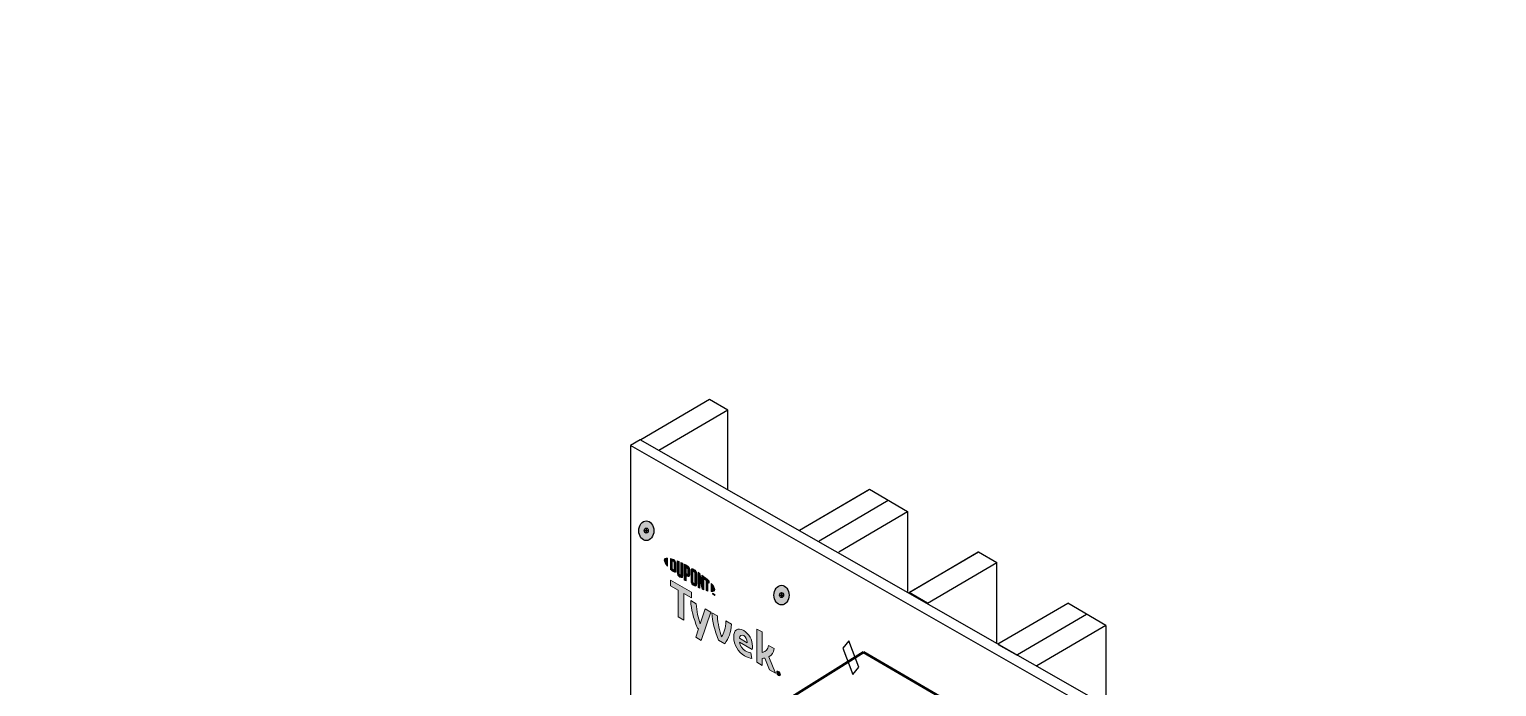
# Model space of a CAD drawing. Extents: x -1328 to 5679, y -4611 to 1603.
# Drawn here: x 91 to 805, y -2419 to -2100 of the extents above; entities that cross this region are included whole.
import ezdxf

# ---------------------------------------------------------------- set-up
doc = ezdxf.new("R2010")
doc.units = 0
doc.header["$MEASUREMENT"] = 0
doc.linetypes.add('AI-Linetype-31', pattern=[27.003948, 18.002632, -9.001316])
for name, color, linetype, lineweight in [('G-ANNO-TTLB', 7, 'Continuous', 0), ('TYVEK', 7, 'Continuous', 0), ('X-REF - TRACED', 7, 'Continuous', 0)]:
    doc.layers.add(name, color=color, linetype=linetype, lineweight=lineweight)

# ---------------------------------------------------------------- blocks, each defined once
blk = doc.blocks.new('Block_422')
at = {"layer": 'X-REF - TRACED', "true_color": 0x848484, "transparency": 33554687}
h = blk.add_hatch(color=252, dxfattribs=at)
h.dxf.hatch_style = 2
edge = h.paths.add_edge_path()
edge.add_spline(control_points=[(399.99, -2357.84), (399.99, -2358.56), (400.6, -2359.59), (401.67, -2360.79), (401.67, -2360.79), (401.67, -2356.85), (401.67, -2356.85), (400.6, -2356.81), (399.99, -2357.12), (399.99, -2357.84)], knot_values=[0, 0, 0, 0, 1, 1, 1, 2, 2, 2, 3, 3, 3, 3], degree=3, periodic=0)
h = blk.add_hatch(color=252, dxfattribs=at)
h.dxf.hatch_style = 2
edge = h.paths.add_edge_path()
edge.add_spline(control_points=[(404.87, -2362.27), (404.87, -2362.57), (404.71, -2362.58), (404.52, -2362.47), (404.38, -2362.39), (404.15, -2362.19), (403.96, -2362.03), (403.96, -2362.03), (403.96, -2358.26), (403.96, -2358.26), (404.15, -2358.31), (404.38, -2358.38), (404.52, -2358.47), (404.71, -2358.58), (404.87, -2358.77), (404.87, -2359.07), (404.87, -2359.07), (404.87, -2362.27), (404.87, -2362.27)], knot_values=[0, 0, 0, 0, 1, 1, 1, 2, 2, 2, 3, 3, 3, 4, 4, 4, 5, 5, 5, 6, 6, 6, 6], degree=3, periodic=0)
edge = h.paths.add_edge_path()
edge.add_spline(control_points=[(404.65, -2357.55), (404.35, -2357.38), (403.92, -2357.23), (403.14, -2357.06), (403.14, -2357.06), (403.14, -2362.28), (403.14, -2362.28), (403.83, -2362.92), (404.35, -2363.36), (404.65, -2363.53), (405.33, -2363.93), (405.72, -2363.67), (405.72, -2362.9), (405.72, -2362.9), (405.72, -2359.43), (405.72, -2359.43), (405.72, -2358.65), (405.33, -2357.95), (404.65, -2357.55)], knot_values=[0, 0, 0, 0, 1, 1, 1, 2, 2, 2, 3, 3, 3, 4, 4, 4, 5, 5, 5, 6, 6, 6, 6], degree=3, periodic=0)
h = blk.add_hatch(color=252, dxfattribs=at)
h.dxf.hatch_style = 2
edge = h.paths.add_edge_path()
edge.add_spline(control_points=[(408.11, -2364.76), (408.11, -2365.06), (408.02, -2365.2), (407.69, -2364.96), (407.37, -2364.73), (407.28, -2364.52), (407.28, -2364.16), (407.28, -2364.16), (407.28, -2358.48), (407.28, -2358.48), (407.07, -2358.38), (406.59, -2358.18), (406.38, -2358.1), (406.38, -2358.1), (406.38, -2363.85), (406.38, -2363.85), (406.38, -2364.76), (406.77, -2365.35), (407.69, -2366), (408.54, -2366.6), (409.05, -2366.41), (409.05, -2365.39), (409.05, -2365.39), (409.05, -2359.31), (409.05, -2359.31), (408.88, -2359.22), (408.3, -2358.94), (408.11, -2358.86), (408.11, -2358.86), (408.11, -2364.76), (408.11, -2364.76)], knot_values=[0, 0, 0, 0, 1, 1, 1, 2, 2, 2, 3, 3, 3, 4, 4, 4, 5, 5, 5, 6, 6, 6, 7, 7, 7, 8, 8, 8, 9, 9, 9, 10, 10, 10, 10], degree=3, periodic=0)
h = blk.add_hatch(color=252, dxfattribs=at)
h.dxf.hatch_style = 2
edge = h.paths.add_edge_path()
edge.add_spline(control_points=[(411.53, -2364.23), (411.53, -2364.56), (411.43, -2364.67), (411.05, -2364.45), (411.05, -2364.45), (410.72, -2364.26), (410.72, -2364.26), (410.72, -2364.26), (410.72, -2361.24), (410.72, -2361.24), (410.87, -2361.32), (410.95, -2361.36), (411.03, -2361.41), (411.45, -2361.65), (411.53, -2361.88), (411.53, -2362.21), (411.53, -2362.21), (411.53, -2364.23), (411.53, -2364.23)], knot_values=[0, 0, 0, 0, 1, 1, 1, 2, 2, 2, 3, 3, 3, 4, 4, 4, 5, 5, 5, 6, 6, 6, 6], degree=3, periodic=0)
edge = h.paths.add_edge_path()
edge.add_spline(control_points=[(411.09, -2360.37), (410.93, -2360.28), (410.33, -2359.96), (409.78, -2359.68), (409.78, -2359.68), (409.78, -2367.33), (409.78, -2367.33), (409.97, -2367.45), (410.46, -2367.76), (410.72, -2367.92), (410.72, -2367.92), (410.72, -2365.32), (410.72, -2365.32), (410.72, -2365.32), (411.09, -2365.54), (411.09, -2365.54), (412.07, -2366.1), (412.48, -2365.83), (412.48, -2364.86), (412.48, -2364.86), (412.48, -2362.6), (412.48, -2362.6), (412.48, -2361.65), (412.02, -2360.91), (411.09, -2360.37)], knot_values=[0, 0, 0, 0, 1, 1, 1, 2, 2, 2, 3, 3, 3, 4, 4, 4, 5, 5, 5, 6, 6, 6, 7, 7, 7, 8, 8, 8, 8], degree=3, periodic=0)
h = blk.add_hatch(color=252, dxfattribs=at)
h.dxf.hatch_style = 2
edge = h.paths.add_edge_path()
edge.add_spline(control_points=[(414.88, -2368.84), (414.88, -2369.14), (414.8, -2369.25), (414.46, -2369.07), (414.12, -2368.88), (414.03, -2368.66), (414.03, -2368.34), (414.03, -2368.34), (414.03, -2363.57), (414.03, -2363.57), (414.03, -2363.26), (414.12, -2363.14), (414.46, -2363.35), (414.8, -2363.55), (414.88, -2363.76), (414.88, -2364.07), (414.88, -2364.07), (414.88, -2368.84), (414.88, -2368.84)], knot_values=[0, 0, 0, 0, 1, 1, 1, 2, 2, 2, 3, 3, 3, 4, 4, 4, 5, 5, 5, 6, 6, 6, 6], degree=3, periodic=0)
edge = h.paths.add_edge_path()
edge.add_spline(control_points=[(414.46, -2362.28), (413.59, -2361.73), (413.08, -2361.87), (413.08, -2362.88), (413.08, -2362.88), (413.08, -2367.88), (413.08, -2367.88), (413.08, -2368.95), (413.55, -2369.66), (414.46, -2370.14), (415.36, -2370.61), (415.83, -2370.49), (415.83, -2369.36), (415.83, -2369.36), (415.83, -2364.58), (415.83, -2364.58), (415.83, -2363.51), (415.41, -2362.88), (414.46, -2362.28)], knot_values=[0, 0, 0, 0, 1, 1, 1, 2, 2, 2, 3, 3, 3, 4, 4, 4, 5, 5, 5, 6, 6, 6, 6], degree=3, periodic=0)
h = blk.add_hatch(color=252, dxfattribs=at)
h.dxf.hatch_style = 2
edge = h.paths.add_edge_path()
edge.add_spline(control_points=[(418.43, -2368.83), (418.43, -2368.83), (417.39, -2364.34), (417.39, -2364.34), (417.11, -2364.14), (416.77, -2363.9), (416.5, -2363.72), (416.5, -2363.72), (416.5, -2371.06), (416.5, -2371.06), (416.69, -2371.15), (417.16, -2371.36), (417.41, -2371.46), (417.41, -2371.46), (417.33, -2367.09), (417.33, -2367.09), (417.33, -2367.09), (418.43, -2371.89), (418.43, -2371.89), (418.67, -2371.98), (419.01, -2372.11), (419.24, -2372.19), (419.24, -2372.19), (419.24, -2365.74), (419.24, -2365.74), (419, -2365.55), (418.57, -2365.22), (418.37, -2365.07), (418.37, -2365.07), (418.43, -2368.83), (418.43, -2368.83)], knot_values=[0, 0, 0, 0, 1, 1, 1, 2, 2, 2, 3, 3, 3, 4, 4, 4, 5, 5, 5, 6, 6, 6, 7, 7, 7, 8, 8, 8, 9, 9, 9, 10, 10, 10, 10], degree=3, periodic=0)
h = blk.add_hatch(color=252, dxfattribs=at)
h.dxf.hatch_style = 2
edge = h.paths.add_edge_path()
edge.add_spline(control_points=[(419.7, -2367.13), (419.93, -2367.31), (420.16, -2367.5), (420.38, -2367.68), (420.38, -2367.68), (420.38, -2372.57), (420.38, -2372.57), (420.59, -2372.63), (420.97, -2372.74), (421.22, -2372.8), (421.22, -2372.8), (421.22, -2368.4), (421.22, -2368.4), (421.47, -2368.61), (421.7, -2368.82), (421.91, -2369.01), (421.91, -2369.01), (421.91, -2368.07), (421.91, -2368.07), (421.24, -2367.42), (420.53, -2366.79), (419.7, -2366.11), (419.7, -2366.11), (419.7, -2367.13), (419.7, -2367.13)], knot_values=[0, 0, 0, 0, 1, 1, 1, 2, 2, 2, 3, 3, 3, 4, 4, 4, 5, 5, 5, 6, 6, 6, 7, 7, 7, 8, 8, 8, 8], degree=3, periodic=0)
h = blk.add_hatch(color=252, dxfattribs=at)
h.dxf.hatch_style = 2
edge = h.paths.add_edge_path()
edge.add_spline(control_points=[(424.59, -2372.05), (424.59, -2372.77), (423.98, -2373.09), (422.91, -2373.06), (422.91, -2373.06), (422.91, -2369.11), (422.91, -2369.11), (423.98, -2370.31), (424.59, -2371.33), (424.59, -2372.05)], knot_values=[0, 0, 0, 0, 1, 1, 1, 2, 2, 2, 3, 3, 3, 3], degree=3, periodic=0)
h = blk.add_hatch(color=252, dxfattribs=at)
h.dxf.hatch_style = 2
edge = h.paths.add_edge_path()
edge.add_spline(control_points=[(424.1, -2374.13), (424.1, -2374.13), (424.2, -2374.19), (424.2, -2374.19), (424.2, -2374.19), (424.35, -2374.55), (424.35, -2374.55), (424.35, -2374.55), (424.5, -2374.36), (424.5, -2374.36), (424.5, -2374.36), (424.59, -2374.42), (424.59, -2374.42), (424.59, -2374.42), (424.59, -2374.99), (424.59, -2374.99), (424.59, -2374.99), (424.5, -2374.93), (424.5, -2374.93), (424.5, -2374.93), (424.5, -2374.53), (424.5, -2374.53), (424.5, -2374.53), (424.35, -2374.71), (424.35, -2374.71), (424.35, -2374.71), (424.34, -2374.71), (424.34, -2374.71), (424.34, -2374.71), (424.19, -2374.35), (424.19, -2374.35), (424.19, -2374.35), (424.19, -2374.75), (424.19, -2374.75), (424.19, -2374.75), (424.1, -2374.7), (424.1, -2374.7), (424.1, -2374.7), (424.1, -2374.13), (424.1, -2374.13)], knot_values=[0, 0, 0, 0, 1, 1, 1, 2, 2, 2, 3, 3, 3, 4, 4, 4, 5, 5, 5, 6, 6, 6, 7, 7, 7, 8, 8, 8, 9, 9, 9, 10, 10, 10, 11, 11, 11, 12, 12, 12, 13, 13, 13, 13], degree=3, periodic=0)
edge = h.paths.add_edge_path()
edge.add_spline(control_points=[(423.74, -2374.03), (423.74, -2374.03), (423.59, -2373.94), (423.59, -2373.94), (423.59, -2373.94), (423.59, -2373.84), (423.59, -2373.84), (423.59, -2373.84), (423.99, -2374.07), (423.99, -2374.07), (423.99, -2374.07), (423.99, -2374.17), (423.99, -2374.17), (423.99, -2374.17), (423.84, -2374.08), (423.84, -2374.08), (423.84, -2374.08), (423.84, -2374.55), (423.84, -2374.55), (423.84, -2374.55), (423.74, -2374.5), (423.74, -2374.5), (423.74, -2374.5), (423.74, -2374.03), (423.74, -2374.03)], knot_values=[0, 0, 0, 0, 1, 1, 1, 2, 2, 2, 3, 3, 3, 4, 4, 4, 5, 5, 5, 6, 6, 6, 7, 7, 7, 8, 8, 8, 8], degree=3, periodic=0)
at = {"layer": 'X-REF - TRACED'}
for points, knots in [([(399.99, -2357.84), (399.99, -2358.56), (400.6, -2359.59), (401.67, -2360.79), (401.67, -2360.79), (401.67, -2356.85), (401.67, -2356.85), (400.6, -2356.81), (399.99, -2357.12), (399.99, -2357.84)], [0, 0, 0, 0, 1, 1, 1, 2, 2, 2, 3, 3, 3, 3]), ([(404.65, -2357.55), (404.35, -2357.38), (403.92, -2357.23), (403.14, -2357.06), (403.14, -2357.06), (403.14, -2362.28), (403.14, -2362.28), (403.83, -2362.92), (404.35, -2363.36), (404.65, -2363.53), (405.33, -2363.93), (405.72, -2363.67), (405.72, -2362.9), (405.72, -2362.9), (405.72, -2359.43), (405.72, -2359.43), (405.72, -2358.65), (405.33, -2357.95), (404.65, -2357.55)], [0, 0, 0, 0, 1, 1, 1, 2, 2, 2, 3, 3, 3, 4, 4, 4, 5, 5, 5, 6, 6, 6, 6]), ([(404.87, -2362.27), (404.87, -2362.57), (404.71, -2362.58), (404.52, -2362.47), (404.38, -2362.39), (404.15, -2362.19), (403.96, -2362.03), (403.96, -2362.03), (403.96, -2358.26), (403.96, -2358.26), (404.15, -2358.31), (404.38, -2358.38), (404.52, -2358.47), (404.71, -2358.58), (404.87, -2358.77), (404.87, -2359.07), (404.87, -2359.07), (404.87, -2362.27), (404.87, -2362.27)], [0, 0, 0, 0, 1, 1, 1, 2, 2, 2, 3, 3, 3, 4, 4, 4, 5, 5, 5, 6, 6, 6, 6]), ([(408.11, -2364.76), (408.11, -2365.06), (408.02, -2365.2), (407.69, -2364.96), (407.37, -2364.73), (407.28, -2364.52), (407.28, -2364.16), (407.28, -2364.16), (407.28, -2358.48), (407.28, -2358.48), (407.07, -2358.38), (406.59, -2358.18), (406.38, -2358.1), (406.38, -2358.1), (406.38, -2363.85), (406.38, -2363.85), (406.38, -2364.76), (406.77, -2365.35), (407.69, -2366), (408.54, -2366.6), (409.05, -2366.41), (409.05, -2365.39), (409.05, -2365.39), (409.05, -2359.31), (409.05, -2359.31), (408.88, -2359.22), (408.3, -2358.94), (408.11, -2358.86), (408.11, -2358.86), (408.11, -2364.76), (408.11, -2364.76)], [0, 0, 0, 0, 1, 1, 1, 2, 2, 2, 3, 3, 3, 4, 4, 4, 5, 5, 5, 6, 6, 6, 7, 7, 7, 8, 8, 8, 9, 9, 9, 10, 10, 10, 10]), ([(411.09, -2360.37), (410.93, -2360.28), (410.33, -2359.96), (409.78, -2359.68), (409.78, -2359.68), (409.78, -2367.33), (409.78, -2367.33), (409.97, -2367.45), (410.46, -2367.76), (410.72, -2367.92), (410.72, -2367.92), (410.72, -2365.32), (410.72, -2365.32), (410.72, -2365.32), (411.09, -2365.54), (411.09, -2365.54), (412.07, -2366.1), (412.48, -2365.83), (412.48, -2364.86), (412.48, -2364.86), (412.48, -2362.6), (412.48, -2362.6), (412.48, -2361.65), (412.02, -2360.91), (411.09, -2360.37)], [0, 0, 0, 0, 1, 1, 1, 2, 2, 2, 3, 3, 3, 4, 4, 4, 5, 5, 5, 6, 6, 6, 7, 7, 7, 8, 8, 8, 8]), ([(411.53, -2364.23), (411.53, -2364.56), (411.43, -2364.67), (411.05, -2364.45), (411.05, -2364.45), (410.72, -2364.26), (410.72, -2364.26), (410.72, -2364.26), (410.72, -2361.24), (410.72, -2361.24), (410.87, -2361.32), (410.95, -2361.36), (411.03, -2361.41), (411.45, -2361.65), (411.53, -2361.88), (411.53, -2362.21), (411.53, -2362.21), (411.53, -2364.23), (411.53, -2364.23)], [0, 0, 0, 0, 1, 1, 1, 2, 2, 2, 3, 3, 3, 4, 4, 4, 5, 5, 5, 6, 6, 6, 6]), ([(414.46, -2362.28), (413.59, -2361.73), (413.08, -2361.87), (413.08, -2362.88), (413.08, -2362.88), (413.08, -2367.88), (413.08, -2367.88), (413.08, -2368.95), (413.55, -2369.66), (414.46, -2370.14), (415.36, -2370.61), (415.83, -2370.49), (415.83, -2369.36), (415.83, -2369.36), (415.83, -2364.58), (415.83, -2364.58), (415.83, -2363.51), (415.41, -2362.88), (414.46, -2362.28)], [0, 0, 0, 0, 1, 1, 1, 2, 2, 2, 3, 3, 3, 4, 4, 4, 5, 5, 5, 6, 6, 6, 6]), ([(414.88, -2368.84), (414.88, -2369.14), (414.8, -2369.25), (414.46, -2369.07), (414.12, -2368.88), (414.03, -2368.66), (414.03, -2368.34), (414.03, -2368.34), (414.03, -2363.57), (414.03, -2363.57), (414.03, -2363.26), (414.12, -2363.14), (414.46, -2363.35), (414.8, -2363.55), (414.88, -2363.76), (414.88, -2364.07), (414.88, -2364.07), (414.88, -2368.84), (414.88, -2368.84)], [0, 0, 0, 0, 1, 1, 1, 2, 2, 2, 3, 3, 3, 4, 4, 4, 5, 5, 5, 6, 6, 6, 6]), ([(418.43, -2368.83), (418.43, -2368.83), (417.39, -2364.34), (417.39, -2364.34), (417.11, -2364.14), (416.77, -2363.9), (416.5, -2363.72), (416.5, -2363.72), (416.5, -2371.06), (416.5, -2371.06), (416.69, -2371.15), (417.16, -2371.36), (417.41, -2371.46), (417.41, -2371.46), (417.33, -2367.09), (417.33, -2367.09), (417.33, -2367.09), (418.43, -2371.89), (418.43, -2371.89), (418.67, -2371.98), (419.01, -2372.11), (419.24, -2372.19), (419.24, -2372.19), (419.24, -2365.74), (419.24, -2365.74), (419, -2365.55), (418.57, -2365.22), (418.37, -2365.07), (418.37, -2365.07), (418.43, -2368.83), (418.43, -2368.83)], [0, 0, 0, 0, 1, 1, 1, 2, 2, 2, 3, 3, 3, 4, 4, 4, 5, 5, 5, 6, 6, 6, 7, 7, 7, 8, 8, 8, 9, 9, 9, 10, 10, 10, 10]), ([(419.7, -2367.13), (419.93, -2367.31), (420.16, -2367.5), (420.38, -2367.68), (420.38, -2367.68), (420.38, -2372.57), (420.38, -2372.57), (420.59, -2372.63), (420.97, -2372.74), (421.22, -2372.8), (421.22, -2372.8), (421.22, -2368.4), (421.22, -2368.4), (421.47, -2368.61), (421.7, -2368.82), (421.91, -2369.01), (421.91, -2369.01), (421.91, -2368.07), (421.91, -2368.07), (421.24, -2367.42), (420.53, -2366.79), (419.7, -2366.11), (419.7, -2366.11), (419.7, -2367.13), (419.7, -2367.13)], [0, 0, 0, 0, 1, 1, 1, 2, 2, 2, 3, 3, 3, 4, 4, 4, 5, 5, 5, 6, 6, 6, 7, 7, 7, 8, 8, 8, 8]), ([(424.59, -2372.05), (424.59, -2372.77), (423.98, -2373.09), (422.91, -2373.06), (422.91, -2373.06), (422.91, -2369.11), (422.91, -2369.11), (423.98, -2370.31), (424.59, -2371.33), (424.59, -2372.05)], [0, 0, 0, 0, 1, 1, 1, 2, 2, 2, 3, 3, 3, 3]), ([(423.74, -2374.03), (423.74, -2374.03), (423.59, -2373.94), (423.59, -2373.94), (423.59, -2373.94), (423.59, -2373.84), (423.59, -2373.84), (423.59, -2373.84), (423.99, -2374.07), (423.99, -2374.07), (423.99, -2374.07), (423.99, -2374.17), (423.99, -2374.17), (423.99, -2374.17), (423.84, -2374.08), (423.84, -2374.08), (423.84, -2374.08), (423.84, -2374.55), (423.84, -2374.55), (423.84, -2374.55), (423.74, -2374.5), (423.74, -2374.5), (423.74, -2374.5), (423.74, -2374.03), (423.74, -2374.03)], [0, 0, 0, 0, 1, 1, 1, 2, 2, 2, 3, 3, 3, 4, 4, 4, 5, 5, 5, 6, 6, 6, 7, 7, 7, 8, 8, 8, 8]), ([(424.1, -2374.13), (424.1, -2374.13), (424.2, -2374.19), (424.2, -2374.19), (424.2, -2374.19), (424.35, -2374.55), (424.35, -2374.55), (424.35, -2374.55), (424.5, -2374.36), (424.5, -2374.36), (424.5, -2374.36), (424.59, -2374.42), (424.59, -2374.42), (424.59, -2374.42), (424.59, -2374.99), (424.59, -2374.99), (424.59, -2374.99), (424.5, -2374.93), (424.5, -2374.93), (424.5, -2374.93), (424.5, -2374.53), (424.5, -2374.53), (424.5, -2374.53), (424.35, -2374.71), (424.35, -2374.71), (424.35, -2374.71), (424.34, -2374.71), (424.34, -2374.71), (424.34, -2374.71), (424.19, -2374.35), (424.19, -2374.35), (424.19, -2374.35), (424.19, -2374.75), (424.19, -2374.75), (424.19, -2374.75), (424.1, -2374.7), (424.1, -2374.7), (424.1, -2374.7), (424.1, -2374.13), (424.1, -2374.13)], [0, 0, 0, 0, 1, 1, 1, 2, 2, 2, 3, 3, 3, 4, 4, 4, 5, 5, 5, 6, 6, 6, 7, 7, 7, 8, 8, 8, 9, 9, 9, 10, 10, 10, 11, 11, 11, 12, 12, 12, 13, 13, 13, 13])]:
    blk.add_open_spline(points, degree=3, knots=knots, dxfattribs=at)
blk = doc.blocks.new('Block_426')
at = {"layer": 'X-REF - TRACED', "true_color": 0x848484, "transparency": 33554687}
h = blk.add_hatch(color=252, dxfattribs=at)
h.dxf.hatch_style = 2
h.paths.add_polyline_path([(413.24, -2373.37), (403.14, -2367.54), (403.14, -2370.29), (406.79, -2372.39), (406.79, -2385.39), (409.6, -2387.01), (409.6, -2374.01), (413.24, -2376.12)])
h = blk.add_hatch(color=252, dxfattribs=at)
h.dxf.hatch_style = 2
edge = h.paths.add_edge_path()
edge.add_spline(control_points=[(430.03, -2387.32), (429.86, -2391.06), (429.11, -2393.24), (427.95, -2395.11), (426.84, -2391.92), (426.11, -2388.9), (425.9, -2384.93), (425.9, -2384.93), (423.17, -2383.35), (423.17, -2383.35), (423.46, -2388.04), (424.35, -2391.45), (426.46, -2396.75), (426.46, -2396.75), (429.47, -2398.48), (429.47, -2398.48), (431.5, -2395.59), (432.35, -2393.17), (432.74, -2388.88), (432.74, -2388.88), (430.03, -2387.32), (430.03, -2387.32)], knot_values=[0, 0, 0, 0, 1, 1, 1, 2, 2, 2, 3, 3, 3, 4, 4, 4, 5, 5, 5, 6, 6, 6, 7, 7, 7, 7], degree=3, periodic=0)
h = blk.add_hatch(color=252, dxfattribs=at)
h.dxf.hatch_style = 2
edge = h.paths.add_edge_path()
edge.add_spline(control_points=[(436.6, -2395.77), (436.6, -2395.77), (440.33, -2397.92), (440.33, -2397.92), (440.33, -2397.92), (440.33, -2397.65), (440.33, -2397.65), (440.33, -2396.39), (439.74, -2395.13), (438.66, -2394.5), (437.53, -2393.85), (436.78, -2394.34), (436.6, -2395.77)], knot_values=[0, 0, 0, 0, 1, 1, 1, 2, 2, 2, 3, 3, 3, 4, 4, 4, 4], degree=3, periodic=0)
edge = h.paths.add_edge_path()
edge.add_spline(control_points=[(442.55, -2405.54), (441.68, -2405.49), (440.41, -2405.07), (439.11, -2404.32), (435.96, -2402.5), (433.8, -2398.96), (433.8, -2395.22), (433.8, -2391.65), (435.78, -2390.37), (438.66, -2392.03), (441.23, -2393.51), (442.92, -2396.58), (442.92, -2399.59), (442.92, -2400.27), (442.88, -2400.83), (442.84, -2401.25), (442.84, -2401.25), (436.64, -2397.68), (436.64, -2397.68), (436.9, -2399.62), (437.82, -2400.96), (439.39, -2401.87), (440.35, -2402.42), (441.27, -2402.71), (442.12, -2402.79), (442.12, -2402.79), (442.55, -2405.54), (442.55, -2405.54)], knot_values=[0, 0, 0, 0, 1, 1, 1, 2, 2, 2, 3, 3, 3, 4, 4, 4, 5, 5, 5, 6, 6, 6, 7, 7, 7, 8, 8, 8, 9, 9, 9, 9], degree=3, periodic=0)
h = blk.add_hatch(color=252, dxfattribs=at)
h.dxf.hatch_style = 2
edge = h.paths.add_edge_path()
edge.add_spline(control_points=[(450.94, -2404.74), (450.94, -2404.74), (454.2, -2412.76), (454.2, -2412.76), (454.2, -2412.76), (451.26, -2411.06), (451.26, -2411.06), (451.26, -2411.06), (449, -2405.37), (449, -2405.37), (448.59, -2405.47), (448.16, -2405.56), (447.69, -2405.63), (447.69, -2405.63), (447.69, -2409), (447.69, -2409), (447.69, -2409), (444.98, -2407.44), (444.98, -2407.44), (444.98, -2407.44), (444.98, -2391.31), (444.98, -2391.31), (444.98, -2391.31), (447.69, -2392.72), (447.69, -2392.72), (447.69, -2392.72), (447.69, -2402.64), (447.69, -2402.64), (449.53, -2402.33), (450.43, -2401.28), (450.75, -2399.28), (450.75, -2399.28), (453.43, -2400.83), (453.43, -2400.83), (453.37, -2402.73), (452.51, -2403.96), (450.94, -2404.74)], knot_values=[0, 0, 0, 0, 1, 1, 1, 2, 2, 2, 3, 3, 3, 4, 4, 4, 5, 5, 5, 6, 6, 6, 7, 7, 7, 8, 8, 8, 9, 9, 9, 10, 10, 10, 11, 11, 11, 12, 12, 12, 12], degree=3, periodic=0)
at = {"layer": 'X-REF - TRACED'}
blk.add_lwpolyline([(413.24, -2373.37), (403.14, -2367.54), (403.14, -2370.29), (406.79, -2372.39), (406.79, -2385.39), (409.6, -2387.01), (409.6, -2374.01), (413.24, -2376.12)], close=True, dxfattribs=at)
for points, knots in [([(430.03, -2387.32), (429.86, -2391.06), (429.11, -2393.24), (427.95, -2395.11), (426.84, -2391.92), (426.11, -2388.9), (425.9, -2384.93), (425.9, -2384.93), (423.17, -2383.35), (423.17, -2383.35), (423.46, -2388.04), (424.35, -2391.45), (426.46, -2396.75), (426.46, -2396.75), (429.47, -2398.48), (429.47, -2398.48), (431.5, -2395.59), (432.35, -2393.17), (432.74, -2388.88), (432.74, -2388.88), (430.03, -2387.32), (430.03, -2387.32)], [0, 0, 0, 0, 1, 1, 1, 2, 2, 2, 3, 3, 3, 4, 4, 4, 5, 5, 5, 6, 6, 6, 7, 7, 7, 7]), ([(442.55, -2405.54), (441.68, -2405.49), (440.41, -2405.07), (439.11, -2404.32), (435.96, -2402.5), (433.8, -2398.96), (433.8, -2395.22), (433.8, -2391.65), (435.78, -2390.37), (438.66, -2392.03), (441.23, -2393.51), (442.92, -2396.58), (442.92, -2399.59), (442.92, -2400.27), (442.88, -2400.83), (442.84, -2401.25), (442.84, -2401.25), (436.64, -2397.68), (436.64, -2397.68), (436.9, -2399.62), (437.82, -2400.96), (439.39, -2401.87), (440.35, -2402.42), (441.27, -2402.71), (442.12, -2402.79), (442.12, -2402.79), (442.55, -2405.54), (442.55, -2405.54)], [0, 0, 0, 0, 1, 1, 1, 2, 2, 2, 3, 3, 3, 4, 4, 4, 5, 5, 5, 6, 6, 6, 7, 7, 7, 8, 8, 8, 9, 9, 9, 9]), ([(436.6, -2395.77), (436.6, -2395.77), (440.33, -2397.92), (440.33, -2397.92), (440.33, -2397.92), (440.33, -2397.65), (440.33, -2397.65), (440.33, -2396.39), (439.74, -2395.13), (438.66, -2394.5), (437.53, -2393.85), (436.78, -2394.34), (436.6, -2395.77)], [0, 0, 0, 0, 1, 1, 1, 2, 2, 2, 3, 3, 3, 4, 4, 4, 4]), ([(450.94, -2404.74), (450.94, -2404.74), (454.2, -2412.76), (454.2, -2412.76), (454.2, -2412.76), (451.26, -2411.06), (451.26, -2411.06), (451.26, -2411.06), (449, -2405.37), (449, -2405.37), (448.59, -2405.47), (448.16, -2405.56), (447.69, -2405.63), (447.69, -2405.63), (447.69, -2409), (447.69, -2409), (447.69, -2409), (444.98, -2407.44), (444.98, -2407.44), (444.98, -2407.44), (444.98, -2391.31), (444.98, -2391.31), (444.98, -2391.31), (447.69, -2392.72), (447.69, -2392.72), (447.69, -2392.72), (447.69, -2402.64), (447.69, -2402.64), (449.53, -2402.33), (450.43, -2401.28), (450.75, -2399.28), (450.75, -2399.28), (453.43, -2400.83), (453.43, -2400.83), (453.37, -2402.73), (452.51, -2403.96), (450.94, -2404.74)], [0, 0, 0, 0, 1, 1, 1, 2, 2, 2, 3, 3, 3, 4, 4, 4, 5, 5, 5, 6, 6, 6, 7, 7, 7, 8, 8, 8, 9, 9, 9, 10, 10, 10, 11, 11, 11, 12, 12, 12, 12])]:
    blk.add_open_spline(points, degree=3, knots=knots, dxfattribs=at)
blk = doc.blocks.new('Block_425')
at = {"layer": 'X-REF - TRACED', "true_color": 0x848484, "transparency": 33554687}
h = blk.add_hatch(color=252, dxfattribs=at)
h.dxf.hatch_style = 2
edge = h.paths.add_edge_path()
edge.add_spline(control_points=[(419.98, -2381.51), (419.98, -2381.51), (417.55, -2388.76), (417.55, -2388.76), (416.52, -2385.73), (415.85, -2382.8), (415.64, -2379.01), (415.64, -2379.01), (412.91, -2377.43), (412.91, -2377.43), (413.21, -2382.12), (414.09, -2385.53), (416.21, -2390.83), (416.21, -2390.83), (416.75, -2391.14), (416.75, -2391.14), (416.75, -2391.14), (415.37, -2395.28), (415.37, -2395.28), (415.37, -2395.28), (418.07, -2396.84), (418.07, -2396.84), (418.07, -2396.84), (422.69, -2383.08), (422.69, -2383.08), (422.69, -2383.08), (419.98, -2381.51), (419.98, -2381.51)], knot_values=[0, 0, 0, 0, 1, 1, 1, 2, 2, 2, 3, 3, 3, 4, 4, 4, 5, 5, 5, 6, 6, 6, 7, 7, 7, 8, 8, 8, 9, 9, 9, 9], degree=3, periodic=0)
at = {"layer": 'X-REF - TRACED'}
blk.add_open_spline([(419.98, -2381.51), (419.98, -2381.51), (417.55, -2388.76), (417.55, -2388.76), (416.52, -2385.73), (415.85, -2382.8), (415.64, -2379.01), (415.64, -2379.01), (412.91, -2377.43), (412.91, -2377.43), (413.21, -2382.12), (414.09, -2385.53), (416.21, -2390.83), (416.21, -2390.83), (416.75, -2391.14), (416.75, -2391.14), (416.75, -2391.14), (415.37, -2395.28), (415.37, -2395.28), (415.37, -2395.28), (418.07, -2396.84), (418.07, -2396.84), (418.07, -2396.84), (422.69, -2383.08), (422.69, -2383.08), (422.69, -2383.08), (419.98, -2381.51), (419.98, -2381.51)], degree=3, knots=[0, 0, 0, 0, 1, 1, 1, 2, 2, 2, 3, 3, 3, 4, 4, 4, 5, 5, 5, 6, 6, 6, 7, 7, 7, 8, 8, 8, 9, 9, 9, 9], dxfattribs=at)
blk.add_blockref('Block_426', (0, 0), dxfattribs=at)
blk = doc.blocks.new('Block_427')
at = {"layer": 'X-REF - TRACED', "true_color": 0x848484, "transparency": 33554687}
h = blk.add_hatch(color=252, dxfattribs=at)
h.dxf.hatch_style = 2
edge = h.paths.add_edge_path()
edge.add_spline(control_points=[(455.5, -2412.45), (455.5, -2412.45), (455.5, -2412.74), (455.5, -2412.74), (455.5, -2412.74), (455.61, -2412.81), (455.61, -2412.81), (455.72, -2412.87), (455.77, -2412.87), (455.77, -2412.76), (455.77, -2412.65), (455.72, -2412.57), (455.61, -2412.51), (455.61, -2412.51), (455.5, -2412.45), (455.5, -2412.45)], knot_values=[0, 0, 0, 0, 1, 1, 1, 2, 2, 2, 3, 3, 3, 4, 4, 4, 5, 5, 5, 5], degree=3, periodic=0)
edge = h.paths.add_edge_path()
edge.add_spline(control_points=[(455.3, -2412.15), (455.3, -2412.15), (455.61, -2412.33), (455.61, -2412.33), (455.84, -2412.46), (455.96, -2412.66), (455.96, -2412.86), (455.96, -2413.01), (455.9, -2413.08), (455.79, -2413.06), (455.85, -2413.22), (455.92, -2413.39), (456.02, -2413.58), (456.02, -2413.58), (455.79, -2413.45), (455.79, -2413.45), (455.71, -2413.28), (455.65, -2413.13), (455.6, -2412.98), (455.6, -2412.98), (455.5, -2412.92), (455.5, -2412.92), (455.5, -2412.92), (455.5, -2413.28), (455.5, -2413.28), (455.5, -2413.28), (455.3, -2413.17), (455.3, -2413.17), (455.3, -2413.17), (455.3, -2412.15), (455.3, -2412.15)], knot_values=[0, 0, 0, 0, 1, 1, 1, 2, 2, 2, 3, 3, 3, 4, 4, 4, 5, 5, 5, 6, 6, 6, 7, 7, 7, 8, 8, 8, 9, 9, 9, 10, 10, 10, 10], degree=3, periodic=0)
edge = h.paths.add_edge_path()
edge.add_spline(control_points=[(455.62, -2412.07), (455.19, -2411.82), (454.95, -2411.96), (454.95, -2412.47), (454.95, -2412.98), (455.19, -2413.4), (455.62, -2413.65), (456.04, -2413.89), (456.29, -2413.76), (456.29, -2413.25), (456.29, -2412.74), (456.04, -2412.31), (455.62, -2412.07)], knot_values=[0, 0, 0, 0, 1, 1, 1, 2, 2, 2, 3, 3, 3, 4, 4, 4, 4], degree=3, periodic=0)
edge = h.paths.add_edge_path()
edge.add_spline(control_points=[(455.62, -2411.87), (456.14, -2412.17), (456.49, -2412.76), (456.49, -2413.36), (456.49, -2413.97), (456.14, -2414.15), (455.62, -2413.85), (455.09, -2413.54), (454.75, -2412.96), (454.75, -2412.35), (454.75, -2411.75), (455.09, -2411.56), (455.62, -2411.87)], knot_values=[0, 0, 0, 0, 1, 1, 1, 2, 2, 2, 3, 3, 3, 4, 4, 4, 4], degree=3, periodic=0)
at = {"layer": 'X-REF - TRACED'}
for points, knots in [([(455.62, -2411.87), (456.14, -2412.17), (456.49, -2412.76), (456.49, -2413.36), (456.49, -2413.97), (456.14, -2414.15), (455.62, -2413.85), (455.09, -2413.54), (454.75, -2412.96), (454.75, -2412.35), (454.75, -2411.75), (455.09, -2411.56), (455.62, -2411.87)], [0, 0, 0, 0, 1, 1, 1, 2, 2, 2, 3, 3, 3, 4, 4, 4, 4]), ([(455.62, -2412.07), (455.19, -2411.82), (454.95, -2411.96), (454.95, -2412.47), (454.95, -2412.98), (455.19, -2413.4), (455.62, -2413.65), (456.04, -2413.89), (456.29, -2413.76), (456.29, -2413.25), (456.29, -2412.74), (456.04, -2412.31), (455.62, -2412.07)], [0, 0, 0, 0, 1, 1, 1, 2, 2, 2, 3, 3, 3, 4, 4, 4, 4]), ([(455.3, -2412.15), (455.3, -2412.15), (455.61, -2412.33), (455.61, -2412.33), (455.84, -2412.46), (455.96, -2412.66), (455.96, -2412.86), (455.96, -2413.01), (455.9, -2413.08), (455.79, -2413.06), (455.85, -2413.22), (455.92, -2413.39), (456.02, -2413.58), (456.02, -2413.58), (455.79, -2413.45), (455.79, -2413.45), (455.71, -2413.28), (455.65, -2413.13), (455.6, -2412.98), (455.6, -2412.98), (455.5, -2412.92), (455.5, -2412.92), (455.5, -2412.92), (455.5, -2413.28), (455.5, -2413.28), (455.5, -2413.28), (455.3, -2413.17), (455.3, -2413.17), (455.3, -2413.17), (455.3, -2412.15), (455.3, -2412.15)], [0, 0, 0, 0, 1, 1, 1, 2, 2, 2, 3, 3, 3, 4, 4, 4, 5, 5, 5, 6, 6, 6, 7, 7, 7, 8, 8, 8, 9, 9, 9, 10, 10, 10, 10]), ([(455.5, -2412.45), (455.5, -2412.45), (455.5, -2412.74), (455.5, -2412.74), (455.5, -2412.74), (455.61, -2412.81), (455.61, -2412.81), (455.72, -2412.87), (455.77, -2412.87), (455.77, -2412.76), (455.77, -2412.65), (455.72, -2412.57), (455.61, -2412.51), (455.61, -2412.51), (455.5, -2412.45), (455.5, -2412.45)], [0, 0, 0, 0, 1, 1, 1, 2, 2, 2, 3, 3, 3, 4, 4, 4, 5, 5, 5, 5])]:
    blk.add_open_spline(points, degree=3, knots=knots, dxfattribs=at)
blk = doc.blocks.new('Block_424')
at = {"layer": 'X-REF - TRACED'}
for name in ['Block_425', 'Block_427']:
    blk.add_blockref(name, (0, 0), dxfattribs=at)
blk = doc.blocks.new('Block_423')
at = {"layer": 'X-REF - TRACED'}
blk.add_blockref('Block_424', (0, 0), dxfattribs=at)
blk = doc.blocks.new('Block_421')
at = {"layer": 'X-REF - TRACED'}
for name in ['Block_422', 'Block_423']:
    blk.add_blockref(name, (0, 0), dxfattribs=at)

msp = doc.modelspace()

# ---------------------------------------------------------------- hatches: boundary and pattern name
at = {"layer": 'G-ANNO-TTLB', "true_color": 0xff00ff, "transparency": 33554687}
h = msp.add_hatch(color=6, dxfattribs=at)
edge = h.paths.add_edge_path()
edge.add_spline(control_points=[(1601.48, -3473.69), (1601.48, -3473.69), (-1328.04, -3473.69), (-1328.04, -3473.69), (-1328.04, -3473.69), (-1328.04, -1016.69), (-1328.04, -1016.69), (-1328.04, -1016.69), (1601.48, -1016.69), (1601.48, -1016.69), (1601.48, -1016.69), (1601.48, -3473.69), (1601.48, -3473.69)], knot_values=[0, 0, 0, 0, 1, 1, 1, 2, 2, 2, 3, 3, 3, 4, 4, 4, 4], degree=3, periodic=0)
edge = h.paths.add_edge_path()
edge.add_spline(control_points=[(-1319.04, -1025.69), (-1319.04, -1025.69), (-1319.04, -3464.69), (-1319.04, -3464.69), (-1319.04, -3464.69), (1592.48, -3464.69), (1592.48, -3464.69), (1592.48, -3464.69), (1592.48, -1025.69), (1592.48, -1025.69), (1592.48, -1025.69), (-1319.04, -1025.69), (-1319.04, -1025.69)], knot_values=[0, 0, 0, 0, 1, 1, 1, 2, 2, 2, 3, 3, 3, 4, 4, 4, 4], degree=3, periodic=0)
edge.add_line((-1319.04, -1025.69), (-1319.04, -1025.69))
at = {"layer": 'TYVEK', "true_color": 0x003b71, "transparency": 33554687}
h = msp.add_hatch(color=156, dxfattribs=at)
h.dxf.hatch_style = 2
edge = h.paths.add_edge_path()
edge.add_ellipse((391.34, -2343.49), major_axis=(0, 4.78), ratio=0.766948, start_angle=0, end_angle=360)
h = msp.add_hatch(color=156, dxfattribs=at)
h.dxf.hatch_style = 2
edge = h.paths.add_edge_path()
edge.add_ellipse((457.06, -2374.82), major_axis=(0, 4.78), ratio=0.766948, start_angle=0, end_angle=360)

# ---------------------------------------------------------------- linework, layer by layer
at = {"layer": 'G-ANNO-TTLB'}
for points in [[(1601.48, -3473.69), (1601.48, -3473.69), (-1328.04, -3473.69), (-1328.04, -3473.69), (-1328.04, -3473.69), (-1328.04, -1016.69), (-1328.04, -1016.69), (-1328.04, -1016.69), (1601.48, -1016.69), (1601.48, -1016.69), (1601.48, -1016.69), (1601.48, -3473.69), (1601.48, -3473.69)], [(-1319.04, -1025.69), (-1319.04, -1025.69), (-1319.04, -3464.69), (-1319.04, -3464.69), (-1319.04, -3464.69), (1592.48, -3464.69), (1592.48, -3464.69), (1592.48, -3464.69), (1592.48, -1025.69), (1592.48, -1025.69), (1592.48, -1025.69), (-1319.04, -1025.69), (-1319.04, -1025.69)]]:
    msp.add_open_spline(points, degree=3, knots=[0, 0, 0, 0, 1, 1, 1, 2, 2, 2, 3, 3, 3, 4, 4, 4, 4], dxfattribs=at)
at = {"layer": 'TYVEK', "color": 33, "lineweight": 25, "true_color": 0xcc9966}
for p, q in [((388.65, -2299.09), (422.06, -2279.53)), ((388.65, -2299.09), (422.06, -2279.53)), ((422.06, -2279.53), (431.04, -2284.71)), ((397.39, -2304.4), (431.04, -2284.71)), ((431.02, -2323.58), (431.02, -2284.83)), ((465.87, -2343.19), (499.81, -2323.32)), ((465.87, -2343.19), (499.28, -2323.62)), ((499.81, -2323.32), (518.27, -2334.17)), ((475.41, -2348.35), (508.96, -2328.7)), ((484.85, -2353.74), (518.27, -2334.17)), ((518.27, -2334.18), (518.27, -2373.11)), ((519.31, -2373.38), (552.72, -2353.82)), ((528.05, -2378.69), (561.7, -2359)), ((552.72, -2353.82), (561.7, -2359)), ((561.68, -2398.2), (561.68, -2359.12)), ((562.21, -2398.49), (596.15, -2378.63)), ((596.15, -2378.61), (614.61, -2389.46)), ((571.75, -2403.65), (605.3, -2384.01)), ((581.2, -2409.04), (614.61, -2389.48)), ((614.61, -2389.49), (614.61, -2428.41))]:
    msp.add_line(p, q, dxfattribs=at)
at = {"layer": 'TYVEK', "color": 2, "lineweight": 25, "true_color": 0xffff00}
for p, q in [((388.39, -2299.24), (383.58, -2302.02)), ((383.58, -2302.02), (383.58, -2568.25)), ((652.41, -2455.53), (383.58, -2302.02)), ((657.22, -2452.75), (388.39, -2299.24))]:
    msp.add_line(p, q, dxfattribs=at)
at = {"layer": 'TYVEK', "color": 18, "lineweight": 25, "true_color": 0x000000}
for p, q in [((383.58, -2302.02), (383.58, -2568.25)), ((652.41, -2455.53), (383.58, -2302.02))]:
    msp.add_line(p, q, dxfattribs=at)
at = {"layer": 'TYVEK', "color": 18, "lineweight": 25, "true_color": 0x080808}
for p, q in [((390.37, -2343.46), (392.31, -2343.46)), ((391.34, -2342.23), (391.34, -2344.7)), ((456.08, -2374.79), (458.03, -2374.79)), ((457.06, -2373.56), (457.06, -2376.02))]:
    msp.add_line(p, q, dxfattribs=at)
at = {"layer": 'TYVEK', "color": 18, "lineweight": 60, "true_color": 0x000000}
for p, q in [((455.81, -2428.22), (496.83, -2402.47)), ((496.83, -2402.47), (580.86, -2451.45))]:
    msp.add_line(p, q, dxfattribs=at)
at = {"layer": 'TYVEK', "color": 252, "linetype": 'AI-Linetype-31', "lineweight": 25, "true_color": 0x848484}
msp.add_line((562.39, -2398.75), (571.6, -2404.03), dxfattribs=at)
at = {"layer": 'TYVEK', "color": 33, "lineweight": 25, "true_color": 0xcc9966}
msp.add_lwpolyline([(528.05, -2378.69), (519.05, -2373.53), (552.71, -2353.82), (561.71, -2358.99)], dxfattribs=at)
at = {"layer": 'TYVEK', "color": 2, "lineweight": 25, "true_color": 0xffff00}
msp.add_lwpolyline([(494.67, -2409.84), (489.84, -2396.96), (486.87, -2400.55), (491.7, -2413.43)], close=True, dxfattribs=at)
at = {"layer": 'TYVEK', "color": 18, "lineweight": 25, "true_color": 0x000000}
for centre in [(391.34, -2343.49), (457.06, -2374.82)]:
    msp.add_ellipse(centre, major_axis=(0, 4.78), ratio=0.766948, dxfattribs=at)
at = {"layer": 'TYVEK', "color": 18, "lineweight": 25, "true_color": 0x080808}
for centre in [(391.34, -2343.46), (457.06, -2374.79)]:
    msp.add_ellipse(centre, major_axis=(0, 1.23), ratio=0.788846, dxfattribs=at)

# ---------------------------------------------------------------- block references
at = {"layer": 'X-REF - TRACED'}
msp.add_blockref('Block_421', (0, 0), dxfattribs=at)

doc.saveas('drawing.dxf')
